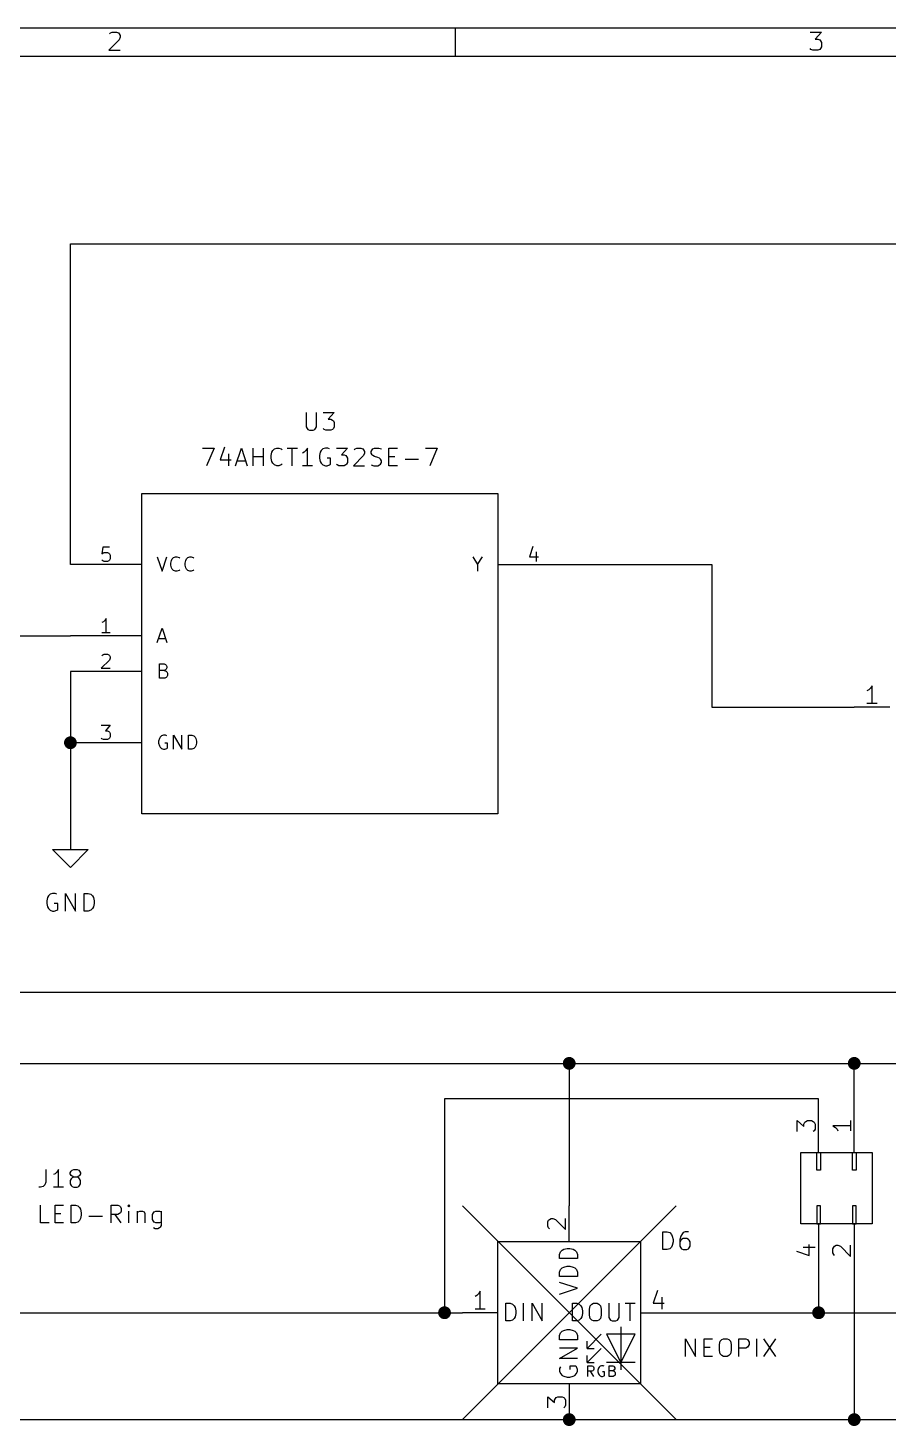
# Model space of a CAD drawing. Extents: x 0.4 to 11.3, y -7.9 to -0.4.
# Drawn here: x 3.131 to 5.545, y -4.318 to -0.394 of the extents above; entities that cross this region are included whole.
import ezdxf

# ---------------------------------------------------------------- set-up
doc = ezdxf.new("R2010")
doc.units = 0
doc.header["$MEASUREMENT"] = 0
for name, color, linetype in [('CYAN2', 4, 'CONTINUOUS'), ('GRAY3', 9, 'CONTINUOUS'), ('GREEN3', 91, 'CONTINUOUS'), ('LORANGE', 41, 'CONTINUOUS'), ('LYELLOW', 51, 'CONTINUOUS'), ('RED2', 1, 'CONTINUOUS'), ('RED3', 11, 'CONTINUOUS'), ('WHITE', 7, 'CONTINUOUS')]:
    doc.layers.add(name, color=color, linetype=linetype)

msp = doc.modelspace()

# ---------------------------------------------------------------- linework, layer by layer
at = {"layer": 'CYAN2', "linetype": 'CONTINUOUS'}
for p, q in [((3.9119, -1.4728), (3.9119, -1.51328)), ((3.94047, -1.51328), (3.94047, -1.4728)), ((3.95952, -1.4728), (3.99048, -1.4728)), ((3.99048, -1.4728), (3.97381, -1.49185)), ((3.9119, -1.51328), (3.91428, -1.51804)), ((3.91428, -1.51804), (3.91667, -1.52043)), ((3.91667, -1.52043), (3.92143, -1.5228)), ((3.92143, -1.5228), (3.93095, -1.5228)), ((3.93095, -1.5228), (3.93571, -1.52043)), ((3.93571, -1.52043), (3.93809, -1.51804)), ((3.93809, -1.51804), (3.94047, -1.51328)), ((3.96191, -1.52043), (3.95952, -1.51804)), ((3.96667, -1.5228), (3.96191, -1.52043)), ((3.98095, -1.5228), (3.96667, -1.5228)), ((3.97381, -1.49185), (3.98095, -1.49185)), ((3.98095, -1.49185), (3.98571, -1.49423)), ((3.98571, -1.52043), (3.98095, -1.5228)), ((3.98571, -1.49423), (3.98809, -1.49661)), ((3.98809, -1.51804), (3.98571, -1.52043)), ((3.98809, -1.49661), (3.99048, -1.50137)), ((3.99048, -1.51328), (3.98809, -1.51804)), ((3.99048, -1.50137), (3.99048, -1.51328)), ((3.62024, -1.5728), (3.65357, -1.5728)), ((3.65357, -1.5728), (3.63215, -1.6228)), ((3.68214, -1.57043), (3.67024, -1.60614)), ((3.67024, -1.60614), (3.70119, -1.60614)), ((3.69405, -1.58947), (3.69405, -1.6228)), ((3.71309, -1.6228), (3.72976, -1.5728)), ((3.71786, -1.60852), (3.74167, -1.60852)), ((3.72976, -1.5728), (3.74643, -1.6228)), ((3.76309, -1.6228), (3.76309, -1.5728)), ((3.76309, -1.59661), (3.79167, -1.59661)), ((3.79167, -1.6228), (3.79167, -1.5728)), ((3.8131, -1.59423), (3.81548, -1.58471)), ((3.8131, -1.60137), (3.8131, -1.59423)), ((3.81548, -1.6109), (3.8131, -1.60137)), ((3.81548, -1.58471), (3.81786, -1.57995)), ((3.81786, -1.57995), (3.82262, -1.57519)), ((3.82262, -1.57519), (3.82976, -1.5728)), ((3.82976, -1.5728), (3.83452, -1.5728)), ((3.83452, -1.5728), (3.84167, -1.57519)), ((3.84167, -1.57519), (3.84405, -1.57757)), ((3.85833, -1.5728), (3.88691, -1.5728)), ((3.87262, -1.6228), (3.87262, -1.5728)), ((3.90595, -1.58471), (3.90119, -1.58709)), ((3.91072, -1.57995), (3.90595, -1.58471)), ((3.91548, -1.5728), (3.91072, -1.57995)), ((3.91548, -1.6228), (3.91548, -1.5728)), ((3.95119, -1.58471), (3.94881, -1.59423)), ((3.94881, -1.59423), (3.94881, -1.60137)), ((3.94881, -1.60137), (3.95119, -1.6109)), ((3.95357, -1.57995), (3.95119, -1.58471)), ((3.95833, -1.57519), (3.95357, -1.57995)), ((3.96548, -1.5728), (3.95833, -1.57519)), ((3.97262, -1.5728), (3.96548, -1.5728)), ((3.97976, -1.60137), (3.97024, -1.60137)), ((3.97738, -1.57519), (3.97262, -1.5728)), ((3.97976, -1.61804), (3.97976, -1.60137)), ((3.99643, -1.5728), (4.02738, -1.5728)), ((4.02738, -1.5728), (4.01071, -1.59185)), ((4.01071, -1.59185), (4.01786, -1.59185)), ((4.01786, -1.59185), (4.02262, -1.59423)), ((4.02262, -1.59423), (4.025, -1.59661)), ((4.025, -1.59661), (4.02738, -1.60137)), ((4.02738, -1.60137), (4.02738, -1.61328)), ((4.07262, -1.59423), (4.04405, -1.6228)), ((4.04643, -1.57757), (4.04881, -1.57519)), ((4.04881, -1.57519), (4.05357, -1.5728)), ((4.05357, -1.5728), (4.06548, -1.5728)), ((4.06548, -1.5728), (4.07024, -1.57519)), ((4.07024, -1.57519), (4.07262, -1.57757)), ((4.07262, -1.57757), (4.075, -1.58233)), ((4.075, -1.58709), (4.07262, -1.59423)), ((4.075, -1.58233), (4.075, -1.58709)), ((4.09405, -1.58233), (4.09643, -1.57757)), ((4.09405, -1.58709), (4.09405, -1.58233)), ((4.09643, -1.59185), (4.09405, -1.58709)), ((4.09643, -1.57757), (4.09881, -1.57519)), ((4.09881, -1.59423), (4.09643, -1.59185)), ((4.09881, -1.57519), (4.10357, -1.5728)), ((4.10357, -1.59661), (4.09881, -1.59423)), ((4.10357, -1.5728), (4.11547, -1.5728)), ((4.11309, -1.599), (4.10357, -1.59661)), ((4.11785, -1.60137), (4.11309, -1.599)), ((4.11547, -1.5728), (4.12262, -1.57519)), ((4.12024, -1.60376), (4.11785, -1.60137)), ((4.12262, -1.60852), (4.12024, -1.60376)), ((4.12262, -1.61328), (4.12262, -1.60852)), ((4.14404, -1.6228), (4.14404, -1.5728)), ((4.14404, -1.5728), (4.16785, -1.5728)), ((4.14404, -1.59661), (4.16071, -1.59661)), ((4.18928, -1.60376), (4.22738, -1.60376)), ((4.24643, -1.5728), (4.27976, -1.5728)), ((4.27976, -1.5728), (4.25833, -1.6228)), ((3.81786, -1.61566), (3.81548, -1.6109)), ((3.82262, -1.62043), (3.81786, -1.61566)), ((3.82976, -1.6228), (3.82262, -1.62043)), ((3.83452, -1.6228), (3.82976, -1.6228)), ((3.84167, -1.62043), (3.83452, -1.6228)), ((3.84405, -1.61804), (3.84167, -1.62043)), ((3.92976, -1.6228), (3.90119, -1.6228)), ((3.95119, -1.6109), (3.95357, -1.61566)), ((3.95357, -1.61566), (3.95833, -1.62043)), ((3.95833, -1.62043), (3.96548, -1.6228)), ((3.96548, -1.6228), (3.97024, -1.6228)), ((3.97024, -1.6228), (3.97738, -1.62043)), ((3.97738, -1.62043), (3.97976, -1.61804)), ((3.99881, -1.62043), (3.99643, -1.61804)), ((4.00357, -1.6228), (3.99881, -1.62043)), ((4.01786, -1.6228), (4.00357, -1.6228)), ((4.02262, -1.62043), (4.01786, -1.6228)), ((4.025, -1.61804), (4.02262, -1.62043)), ((4.02738, -1.61328), (4.025, -1.61804)), ((4.04405, -1.6228), (4.075, -1.6228)), ((4.09405, -1.62043), (4.10119, -1.6228)), ((4.10119, -1.6228), (4.11309, -1.6228)), ((4.11309, -1.6228), (4.11785, -1.62043)), ((4.11785, -1.62043), (4.12024, -1.61804)), ((4.12024, -1.61804), (4.12262, -1.61328)), ((4.16785, -1.6228), (4.14404, -1.6228)), ((3.49381, -1.8785), (3.50714, -1.9185)), ((3.50714, -1.9185), (3.52047, -1.8785)), ((3.53571, -1.88422), (3.53952, -1.88041)), ((3.53952, -1.88041), (3.54524, -1.8785)), ((3.54524, -1.8785), (3.54905, -1.8785)), ((3.54905, -1.8785), (3.55476, -1.88041)), ((3.55476, -1.88041), (3.55667, -1.88231)), ((3.57571, -1.88422), (3.57952, -1.88041)), ((3.57952, -1.88041), (3.58524, -1.8785)), ((3.58524, -1.8785), (3.58905, -1.8785)), ((3.58905, -1.8785), (3.59476, -1.88041)), ((3.59476, -1.88041), (3.59667, -1.88231)), ((4.37952, -1.8785), (4.39285, -1.89946)), ((4.39285, -1.89946), (4.40619, -1.8785)), ((3.53191, -1.89565), (3.53381, -1.88803)), ((3.53191, -1.90136), (3.53191, -1.89565)), ((3.53381, -1.90898), (3.53191, -1.90136)), ((3.53381, -1.88803), (3.53571, -1.88422)), ((3.53571, -1.91279), (3.53381, -1.90898)), ((3.53952, -1.9166), (3.53571, -1.91279)), ((3.54524, -1.9185), (3.53952, -1.9166)), ((3.54905, -1.9185), (3.54524, -1.9185)), ((3.55476, -1.9166), (3.54905, -1.9185)), ((3.55667, -1.9147), (3.55476, -1.9166)), ((3.57191, -1.89565), (3.57381, -1.88803)), ((3.57191, -1.90136), (3.57191, -1.89565)), ((3.57381, -1.90898), (3.57191, -1.90136)), ((3.57381, -1.88803), (3.57571, -1.88422)), ((3.57571, -1.91279), (3.57381, -1.90898)), ((3.57952, -1.9166), (3.57571, -1.91279)), ((3.58524, -1.9185), (3.57952, -1.9166)), ((3.58905, -1.9185), (3.58524, -1.9185)), ((3.59476, -1.9166), (3.58905, -1.9185)), ((3.59667, -1.9147), (3.59476, -1.9166)), ((4.39285, -1.89946), (4.39285, -1.9185)), ((3.49381, -2.1185), (3.50714, -2.0785)), ((3.50714, -2.0785), (3.52047, -2.1185)), ((3.49762, -2.10707), (3.51667, -2.10707)), ((3.49952, -2.2185), (3.49952, -2.1785)), ((3.49952, -2.1785), (3.51285, -2.1785)), ((3.51285, -2.19755), (3.49952, -2.19755)), ((3.51285, -2.1785), (3.51667, -2.18041)), ((3.51667, -2.19565), (3.51285, -2.19755)), ((3.51285, -2.19755), (3.51857, -2.19946)), ((3.51667, -2.18041), (3.51857, -2.18231)), ((3.51857, -2.19374), (3.51667, -2.19565)), ((3.51857, -2.18231), (3.52047, -2.18613)), ((3.52047, -2.18993), (3.51857, -2.19374)), ((3.52047, -2.18613), (3.52047, -2.18993)), ((3.51476, -2.2185), (3.49952, -2.2185)), ((3.51857, -2.2166), (3.51476, -2.2185)), ((3.51857, -2.19946), (3.52047, -2.20136)), ((3.52047, -2.2147), (3.51857, -2.2166)), ((3.52047, -2.20136), (3.52238, -2.20517)), ((3.52238, -2.21089), (3.52047, -2.2147)), ((3.52238, -2.20517), (3.52238, -2.21089)), ((3.49952, -2.38803), (3.49762, -2.39565)), ((3.50143, -2.38422), (3.49952, -2.38803)), ((3.50524, -2.38041), (3.50143, -2.38422)), ((3.51095, -2.3785), (3.50524, -2.38041)), ((3.51667, -2.3785), (3.51095, -2.3785)), ((3.52047, -2.38041), (3.51667, -2.3785)), ((3.53952, -2.4185), (3.53952, -2.3785)), ((3.53952, -2.3785), (3.56238, -2.4185)), ((3.56238, -2.4185), (3.56238, -2.3785)), ((3.58143, -2.4185), (3.58143, -2.3785)), ((3.58143, -2.3785), (3.59095, -2.3785)), ((3.59095, -2.3785), (3.59667, -2.38041)), ((3.59667, -2.38041), (3.60048, -2.38422)), ((3.60048, -2.38422), (3.60238, -2.38803)), ((3.60238, -2.38803), (3.60428, -2.39565)), ((3.49762, -2.39565), (3.49762, -2.40136)), ((3.49762, -2.40136), (3.49952, -2.40898)), ((3.49952, -2.40898), (3.50143, -2.41279)), ((3.50143, -2.41279), (3.50524, -2.4166)), ((3.50524, -2.4166), (3.51095, -2.4185)), ((3.51095, -2.4185), (3.51476, -2.4185)), ((3.52238, -2.40136), (3.51476, -2.40136)), ((3.51476, -2.4185), (3.52047, -2.4166)), ((3.52047, -2.4166), (3.52238, -2.4147)), ((3.52238, -2.4147), (3.52238, -2.40136)), ((3.59095, -2.4185), (3.58143, -2.4185)), ((3.59667, -2.4166), (3.59095, -2.4185)), ((3.60048, -2.41279), (3.59667, -2.4166)), ((3.60238, -2.40898), (3.60048, -2.41279)), ((3.60428, -2.40136), (3.60238, -2.40898)), ((3.60428, -2.39565), (3.60428, -2.40136)), ((3.19286, -2.82519), (3.18809, -2.82995)), ((3.2, -2.8228), (3.19286, -2.82519)), ((3.20714, -2.8228), (3.2, -2.8228)), ((3.21191, -2.82519), (3.20714, -2.8228)), ((3.23571, -2.8728), (3.23571, -2.8228)), ((3.23571, -2.8228), (3.26428, -2.8728)), ((3.26428, -2.8728), (3.26428, -2.8228)), ((3.28809, -2.8728), (3.28809, -2.8228)), ((3.28809, -2.8228), (3.3, -2.8228)), ((3.3, -2.8228), (3.30714, -2.82519)), ((3.30714, -2.82519), (3.31191, -2.82995)), ((3.18571, -2.83471), (3.18333, -2.84423)), ((3.18333, -2.84423), (3.18333, -2.85137)), ((3.18333, -2.85137), (3.18571, -2.8609)), ((3.18809, -2.82995), (3.18571, -2.83471)), ((3.18571, -2.8609), (3.18809, -2.86566)), ((3.21428, -2.85137), (3.20476, -2.85137)), ((3.21428, -2.86804), (3.21428, -2.85137)), ((3.31191, -2.82995), (3.31429, -2.83471)), ((3.31429, -2.8609), (3.31191, -2.86566)), ((3.31429, -2.83471), (3.31667, -2.84423)), ((3.31667, -2.85137), (3.31429, -2.8609)), ((3.31667, -2.84423), (3.31667, -2.85137)), ((3.18809, -2.86566), (3.19286, -2.87043)), ((3.19286, -2.87043), (3.2, -2.8728)), ((3.2, -2.8728), (3.20476, -2.8728)), ((3.20476, -2.8728), (3.21191, -2.87043)), ((3.21191, -2.87043), (3.21428, -2.86804)), ((3.3, -2.8728), (3.28809, -2.8728)), ((3.30714, -2.87043), (3.3, -2.8728)), ((3.31191, -2.86566), (3.30714, -2.87043)), ((3.18057, -3.5978), (3.18057, -3.63352)), ((3.20676, -3.60971), (3.202, -3.61209)), ((3.21152, -3.60495), (3.20676, -3.60971)), ((3.21628, -3.5978), (3.21152, -3.60495)), ((3.21628, -3.6478), (3.21628, -3.5978)), ((3.24961, -3.60733), (3.25199, -3.60257)), ((3.24961, -3.60971), (3.24961, -3.60733)), ((3.25199, -3.61447), (3.24961, -3.60971)), ((3.25199, -3.60257), (3.25437, -3.60019)), ((3.25437, -3.60019), (3.25914, -3.5978)), ((3.25914, -3.5978), (3.26866, -3.5978)), ((3.26866, -3.5978), (3.27342, -3.60019)), ((3.27342, -3.60019), (3.2758, -3.60257)), ((3.2758, -3.60257), (3.27819, -3.60733)), ((3.27819, -3.60971), (3.2758, -3.61447)), ((3.27819, -3.60733), (3.27819, -3.60971)), ((3.16628, -3.6478), (3.16152, -3.6478)), ((3.17343, -3.64543), (3.16628, -3.6478)), ((3.17819, -3.64066), (3.17343, -3.64543)), ((3.18057, -3.63352), (3.17819, -3.64066)), ((3.23057, -3.6478), (3.202, -3.6478)), ((3.25199, -3.624), (3.24961, -3.62876)), ((3.24961, -3.62876), (3.24961, -3.63828)), ((3.24961, -3.63828), (3.25199, -3.64304)), ((3.25437, -3.61685), (3.25199, -3.61447)), ((3.25437, -3.62161), (3.25199, -3.624)), ((3.25199, -3.64304), (3.25437, -3.64543)), ((3.25914, -3.61923), (3.25437, -3.61685)), ((3.25914, -3.61923), (3.25437, -3.62161)), ((3.25437, -3.64543), (3.25914, -3.6478)), ((3.26866, -3.61923), (3.25914, -3.61923)), ((3.25914, -3.6478), (3.26866, -3.6478)), ((3.27342, -3.61685), (3.26866, -3.61923)), ((3.27342, -3.62161), (3.26866, -3.61923)), ((3.26866, -3.6478), (3.27342, -3.64543)), ((3.2758, -3.61447), (3.27342, -3.61685)), ((3.2758, -3.624), (3.27342, -3.62161)), ((3.27342, -3.64543), (3.2758, -3.64304)), ((3.27819, -3.62876), (3.2758, -3.624)), ((3.2758, -3.64304), (3.27819, -3.63828)), ((3.27819, -3.63828), (3.27819, -3.62876)), ((3.16628, -3.7478), (3.16628, -3.6978)), ((3.20676, -3.7478), (3.20676, -3.6978)), ((3.20676, -3.6978), (3.23057, -3.6978)), ((3.20676, -3.72161), (3.22343, -3.72161)), ((3.25199, -3.7478), (3.25199, -3.6978)), ((3.25199, -3.6978), (3.2639, -3.6978)), ((3.2639, -3.6978), (3.27104, -3.70019)), ((3.27104, -3.70019), (3.2758, -3.70495)), ((3.2758, -3.70495), (3.27819, -3.70971)), ((3.27819, -3.70971), (3.28056, -3.71923)), ((3.28056, -3.72637), (3.27819, -3.7359)), ((3.28056, -3.71923), (3.28056, -3.72637)), ((3.3639, -3.7478), (3.3639, -3.6978)), ((3.3639, -3.6978), (3.38294, -3.6978)), ((3.38294, -3.724), (3.3639, -3.724)), ((3.39247, -3.7478), (3.3758, -3.724)), ((3.38294, -3.6978), (3.38771, -3.70019)), ((3.38771, -3.72161), (3.38294, -3.724)), ((3.38771, -3.70019), (3.39009, -3.70257)), ((3.39009, -3.71923), (3.38771, -3.72161)), ((3.39009, -3.70257), (3.39247, -3.70733)), ((3.39247, -3.71447), (3.39009, -3.71923)), ((3.39247, -3.70733), (3.39247, -3.71447)), ((3.4139, -3.6978), (3.41152, -3.70019)), ((3.41152, -3.70019), (3.4139, -3.70257)), ((3.41628, -3.70019), (3.4139, -3.6978)), ((3.4139, -3.6978), (3.4139, -3.70257)), ((3.4139, -3.70257), (3.41628, -3.70019)), ((3.4139, -3.7478), (3.4139, -3.71447)), ((3.43771, -3.71447), (3.43771, -3.7478)), ((3.43771, -3.71923), (3.44009, -3.71685)), ((3.44009, -3.71685), (3.44485, -3.71447)), ((3.44485, -3.71447), (3.452, -3.71447)), ((3.452, -3.71447), (3.45676, -3.71685)), ((3.45676, -3.71685), (3.45914, -3.72161)), ((3.45914, -3.72161), (3.45914, -3.7478)), ((3.48057, -3.724), (3.48294, -3.71923)), ((3.48057, -3.73828), (3.48057, -3.724)), ((3.48294, -3.71923), (3.48533, -3.71685)), ((3.48533, -3.71685), (3.49009, -3.71447)), ((3.49009, -3.71447), (3.49961, -3.71447)), ((3.49961, -3.71447), (3.50437, -3.71685)), ((3.50437, -3.71447), (3.50437, -3.75495)), ((3.19009, -3.7478), (3.16628, -3.7478)), ((3.23057, -3.7478), (3.20676, -3.7478)), ((3.2639, -3.7478), (3.25199, -3.7478)), ((3.27104, -3.74543), (3.2639, -3.7478)), ((3.2758, -3.74066), (3.27104, -3.74543)), ((3.27819, -3.7359), (3.2758, -3.74066)), ((3.30199, -3.72876), (3.34009, -3.72876)), ((3.48294, -3.74304), (3.48057, -3.73828)), ((3.48533, -3.74543), (3.48294, -3.74304)), ((3.48771, -3.76447), (3.48294, -3.76209)), ((3.49009, -3.7478), (3.48533, -3.74543)), ((3.49485, -3.76447), (3.48771, -3.76447)), ((3.49961, -3.7478), (3.49009, -3.7478)), ((3.49961, -3.76209), (3.49485, -3.76447)), ((3.50437, -3.74543), (3.49961, -3.7478)), ((3.50199, -3.75971), (3.49961, -3.76209)), ((3.50437, -3.75495), (3.50199, -3.75971))]:
    msp.add_line(p, q, dxfattribs=at)
at = {"layer": 'GRAY3', "linetype": 'CONTINUOUS'}
for p, q in [((4.65, -3.8), (4.65, -3.7)), ((4.58988, -3.74523), (4.59226, -3.74047)), ((4.58988, -3.75714), (4.58988, -3.74523)), ((4.59226, -3.7619), (4.58988, -3.75714)), ((4.59226, -3.74047), (4.59464, -3.73809)), ((4.59464, -3.76428), (4.59226, -3.7619)), ((4.59464, -3.73809), (4.5994, -3.73571)), ((4.5994, -3.73571), (4.60417, -3.73571)), ((4.60417, -3.73571), (4.61131, -3.73809)), ((4.61131, -3.73809), (4.63988, -3.76666)), ((4.63988, -3.76666), (4.63988, -3.73571)), ((4.45, -4.2), (4.45, -3.8)), ((4.45, -3.8), (4.85, -3.8)), ((4.85, -3.8), (4.85, -4.2)), ((4.91309, -3.8228), (4.91309, -3.7728)), ((4.91309, -3.7728), (4.925, -3.7728)), ((4.925, -3.7728), (4.93214, -3.77519)), ((4.93214, -3.77519), (4.93691, -3.77995)), ((4.93691, -3.77995), (4.93929, -3.78471)), ((4.93929, -3.78471), (4.94167, -3.79423)), ((4.94167, -3.80137), (4.93929, -3.8109)), ((4.94167, -3.79423), (4.94167, -3.80137)), ((4.96309, -3.78471), (4.96072, -3.79423)), ((4.96072, -3.79423), (4.96072, -3.81328)), ((4.96309, -3.79661), (4.96072, -3.80137)), ((4.96786, -3.77757), (4.96309, -3.78471)), ((4.96548, -3.79423), (4.96309, -3.79661)), ((4.97024, -3.79185), (4.96548, -3.79423)), ((4.97024, -3.77519), (4.96786, -3.77757)), ((4.975, -3.7728), (4.97024, -3.77519)), ((4.97976, -3.79185), (4.97024, -3.79185)), ((4.98452, -3.7728), (4.975, -3.7728)), ((4.98452, -3.79423), (4.97976, -3.79185)), ((4.98691, -3.79661), (4.98452, -3.79423)), ((4.98929, -3.80137), (4.98691, -3.79661)), ((4.98929, -3.81328), (4.98929, -3.80137)), ((4.62313, -3.83619), (4.62551, -3.82905)), ((4.62313, -3.84809), (4.62313, -3.83619)), ((4.62551, -3.82905), (4.63028, -3.82428)), ((4.63028, -3.82428), (4.63504, -3.8219)), ((4.63504, -3.8219), (4.64456, -3.81952)), ((4.64456, -3.81952), (4.6517, -3.81952)), ((4.6517, -3.81952), (4.66122, -3.8219)), ((4.66122, -3.8219), (4.66599, -3.82428)), ((4.66599, -3.82428), (4.67075, -3.82905)), ((4.67075, -3.82905), (4.67313, -3.83619)), ((4.67313, -3.83619), (4.67313, -3.84809)), ((4.925, -3.8228), (4.91309, -3.8228)), ((4.93214, -3.82043), (4.925, -3.8228)), ((4.93691, -3.81566), (4.93214, -3.82043)), ((4.93929, -3.8109), (4.93691, -3.81566)), ((4.96072, -3.81328), (4.96309, -3.81804)), ((4.96309, -3.81804), (4.96548, -3.82043)), ((4.96548, -3.82043), (4.97024, -3.8228)), ((4.97024, -3.8228), (4.97976, -3.8228)), ((4.97976, -3.8228), (4.98452, -3.82043)), ((4.98452, -3.82043), (4.98691, -3.81804)), ((4.98691, -3.81804), (4.98929, -3.81328)), ((4.67313, -3.84809), (4.62313, -3.84809)), ((4.62313, -3.88619), (4.62551, -3.87905)), ((4.62551, -3.87905), (4.63028, -3.87428)), ((4.63028, -3.87428), (4.63504, -3.8719)), ((4.63504, -3.8719), (4.64456, -3.86952)), ((4.64456, -3.86952), (4.6517, -3.86952)), ((4.6517, -3.86952), (4.66122, -3.8719)), ((4.66122, -3.8719), (4.66599, -3.87428)), ((4.66599, -3.87428), (4.67075, -3.87905)), ((4.67075, -3.87905), (4.67313, -3.88619)), ((4.62313, -3.89809), (4.62313, -3.88619)), ((4.67313, -3.89809), (4.62313, -3.89809)), ((4.67313, -3.93143), (4.62313, -3.91476)), ((4.67313, -3.88619), (4.67313, -3.89809)), ((4.39048, -3.95178), (4.38572, -3.95417)), ((4.39524, -3.94702), (4.39048, -3.95178)), ((4.4, -3.93988), (4.39524, -3.94702)), ((4.4, -3.98988), (4.4, -3.93988)), ((4.62313, -3.94809), (4.67313, -3.93143)), ((4.89762, -3.9375), (4.88572, -3.97321)), ((4.90952, -3.95655), (4.90952, -3.98988)), ((4.45, -4), (4.35, -4)), ((4.41429, -3.98988), (4.38572, -3.98988)), ((4.4719, -4.02313), (4.4719, -3.97313)), ((4.4719, -3.97313), (4.48381, -3.97313)), ((4.48381, -3.97313), (4.49095, -3.97551)), ((4.49095, -3.97551), (4.49571, -3.98028)), ((4.49571, -3.98028), (4.49809, -3.98504)), ((4.49809, -3.98504), (4.50047, -3.99456)), ((4.50047, -4.0017), (4.49809, -4.01122)), ((4.50047, -3.99456), (4.50047, -4.0017)), ((4.5219, -4.02313), (4.5219, -3.97313)), ((4.54571, -4.02313), (4.54571, -3.97313)), ((4.54571, -3.97313), (4.57428, -4.02313)), ((4.57428, -4.02313), (4.57428, -3.97313)), ((4.65904, -4.02313), (4.65904, -3.97313)), ((4.65904, -3.97313), (4.67095, -3.97313)), ((4.67095, -3.97313), (4.67809, -3.97551)), ((4.67809, -3.97551), (4.68285, -3.98028)), ((4.68285, -3.98028), (4.68524, -3.98504)), ((4.68524, -3.98504), (4.68761, -3.99456)), ((4.68761, -4.0017), (4.68524, -4.01122)), ((4.68761, -3.99456), (4.68761, -4.0017)), ((4.70667, -3.9898), (4.70904, -3.98028)), ((4.70667, -4.00646), (4.70667, -3.9898)), ((4.70904, -3.98028), (4.71381, -3.97551)), ((4.71381, -3.97551), (4.71857, -3.97313)), ((4.71857, -3.97313), (4.72809, -3.97313)), ((4.72809, -3.97313), (4.73285, -3.97551)), ((4.73285, -3.97551), (4.73761, -3.98028)), ((4.73761, -3.98028), (4.74, -3.9898)), ((4.74, -3.9898), (4.74, -4.00646)), ((4.76143, -3.97313), (4.76143, -4.01361)), ((4.79, -4.01361), (4.79, -3.97313)), ((4.80667, -3.97313), (4.83524, -3.97313)), ((4.82095, -4.02313), (4.82095, -3.97313)), ((4.85, -4), (4.95, -4)), ((4.88572, -3.97321), (4.91667, -3.97321)), ((4.48381, -4.02313), (4.4719, -4.02313)), ((4.49095, -4.02075), (4.48381, -4.02313)), ((4.49571, -4.01599), (4.49095, -4.02075)), ((4.49809, -4.01122), (4.49571, -4.01599)), ((4.67095, -4.02313), (4.65904, -4.02313)), ((4.67809, -4.02075), (4.67095, -4.02313)), ((4.68285, -4.01599), (4.67809, -4.02075)), ((4.68524, -4.01122), (4.68285, -4.01599)), ((4.70904, -4.01599), (4.70667, -4.00646)), ((4.71381, -4.02075), (4.70904, -4.01599)), ((4.71857, -4.02313), (4.71381, -4.02075)), ((4.72809, -4.02313), (4.71857, -4.02313)), ((4.73285, -4.02075), (4.72809, -4.02313)), ((4.73761, -4.01599), (4.73285, -4.02075)), ((4.74, -4.00646), (4.73761, -4.01599)), ((4.76143, -4.01361), (4.76381, -4.01837)), ((4.76381, -4.01837), (4.76619, -4.02075)), ((4.76619, -4.02075), (4.77095, -4.02313)), ((4.77095, -4.02313), (4.78047, -4.02313)), ((4.78047, -4.02313), (4.78524, -4.02075)), ((4.78524, -4.02075), (4.78762, -4.01837)), ((4.78762, -4.01837), (4.79, -4.01361)), ((4.795, -4.04), (4.795, -4.14)), ((4.62313, -4.06381), (4.62551, -4.05667)), ((4.62313, -4.07571), (4.62313, -4.06381)), ((4.67313, -4.07571), (4.62313, -4.07571)), ((4.62551, -4.05667), (4.63028, -4.0519)), ((4.63028, -4.0519), (4.63504, -4.04952)), ((4.63504, -4.04952), (4.64456, -4.04714)), ((4.64456, -4.04714), (4.6517, -4.04714)), ((4.6517, -4.04714), (4.66122, -4.04952)), ((4.66122, -4.04952), (4.66599, -4.0519)), ((4.66599, -4.0519), (4.67075, -4.05667)), ((4.67075, -4.05667), (4.67313, -4.06381)), ((4.67313, -4.06381), (4.67313, -4.07571)), ((4.74, -4.06), (4.7, -4.1)), ((4.7, -4.1), (4.7, -4.08)), ((4.835, -4.06), (4.755, -4.06)), ((4.755, -4.06), (4.795, -4.14)), ((4.795, -4.14), (4.835, -4.06)), ((4.97619, -4.1228), (4.97619, -4.0728)), ((4.97619, -4.0728), (5.00476, -4.1228)), ((5.00476, -4.1228), (5.00476, -4.0728)), ((5.02857, -4.1228), (5.02857, -4.0728)), ((5.02857, -4.0728), (5.05238, -4.0728)), ((5.07143, -4.08947), (5.07381, -4.07995)), ((5.07381, -4.07995), (5.07857, -4.07519)), ((5.07857, -4.07519), (5.08333, -4.0728)), ((5.08333, -4.0728), (5.09285, -4.0728)), ((5.09285, -4.0728), (5.09762, -4.07519)), ((5.09762, -4.07519), (5.10238, -4.07995)), ((5.10238, -4.07995), (5.10476, -4.08947)), ((5.12619, -4.1228), (5.12619, -4.0728)), ((5.12619, -4.0728), (5.14524, -4.0728)), ((5.14524, -4.0728), (5.15, -4.07519)), ((5.15, -4.07519), (5.15238, -4.07757)), ((5.15238, -4.07757), (5.15476, -4.08233)), ((5.17619, -4.1228), (5.17619, -4.0728)), ((5.19524, -4.0728), (5.22857, -4.1228)), ((5.22857, -4.0728), (5.19524, -4.1228)), ((4.62313, -4.12809), (4.67313, -4.09952)), ((4.67313, -4.09952), (4.62313, -4.09952)), ((4.7, -4.1), (4.72, -4.1)), ((4.74, -4.1), (4.7, -4.14)), ((4.7, -4.14), (4.7, -4.12)), ((5.02857, -4.09661), (5.04524, -4.09661)), ((5.07143, -4.10614), (5.07143, -4.08947)), ((5.07381, -4.11566), (5.07143, -4.10614)), ((5.07857, -4.12043), (5.07381, -4.11566)), ((5.08333, -4.1228), (5.07857, -4.12043)), ((5.09762, -4.12043), (5.09285, -4.1228)), ((5.10238, -4.11566), (5.09762, -4.12043)), ((5.10476, -4.10614), (5.10238, -4.11566)), ((5.10476, -4.08947), (5.10476, -4.10614)), ((5.14524, -4.099), (5.12619, -4.099)), ((5.15, -4.09661), (5.14524, -4.099)), ((5.15238, -4.09423), (5.15, -4.09661)), ((5.15476, -4.08947), (5.15238, -4.09423)), ((5.15476, -4.08233), (5.15476, -4.08947)), ((4.67313, -4.12809), (4.62313, -4.12809)), ((4.62551, -4.1519), (4.62313, -4.15667)), ((4.62313, -4.15667), (4.62313, -4.16381)), ((4.66837, -4.14952), (4.6517, -4.14952)), ((4.6517, -4.14952), (4.6517, -4.15905)), ((4.67075, -4.1519), (4.66837, -4.14952)), ((4.67313, -4.15905), (4.67075, -4.1519)), ((4.67313, -4.16381), (4.67313, -4.15905)), ((4.7, -4.14), (4.72, -4.14)), ((4.70214, -4.17869), (4.70214, -4.14869)), ((4.70214, -4.14869), (4.71357, -4.14869)), ((4.71357, -4.14869), (4.71643, -4.15011)), ((4.71643, -4.15011), (4.71785, -4.15154)), ((4.71785, -4.15154), (4.71928, -4.1544)), ((4.71928, -4.15869), (4.71785, -4.16154)), ((4.71928, -4.1544), (4.71928, -4.15869)), ((4.73214, -4.15583), (4.73071, -4.16154)), ((4.73357, -4.15297), (4.73214, -4.15583)), ((4.73643, -4.15011), (4.73357, -4.15297)), ((4.74071, -4.14869), (4.73643, -4.15011)), ((4.745, -4.14869), (4.74071, -4.14869)), ((4.74785, -4.15011), (4.745, -4.14869)), ((4.835, -4.14), (4.755, -4.14)), ((4.76214, -4.17869), (4.76214, -4.14869)), ((4.76214, -4.14869), (4.77214, -4.14869)), ((4.77214, -4.14869), (4.775, -4.15011)), ((4.775, -4.15011), (4.77643, -4.15154)), ((4.77643, -4.15154), (4.77785, -4.1544)), ((4.77785, -4.15726), (4.77643, -4.16011)), ((4.77785, -4.1544), (4.77785, -4.15726)), ((4.795, -4.14), (4.795, -4.16)), ((5.05238, -4.1228), (5.02857, -4.1228)), ((5.09285, -4.1228), (5.08333, -4.1228)), ((4.62313, -4.16381), (4.62551, -4.17095)), ((4.62551, -4.17095), (4.63028, -4.17571)), ((4.63028, -4.17571), (4.63504, -4.17809)), ((4.63504, -4.17809), (4.64456, -4.18047)), ((4.64456, -4.18047), (4.6517, -4.18047)), ((4.6517, -4.18047), (4.66122, -4.17809)), ((4.66122, -4.17809), (4.66599, -4.17571)), ((4.66599, -4.17571), (4.67075, -4.17095)), ((4.67075, -4.17095), (4.67313, -4.16381)), ((4.71357, -4.1644), (4.70214, -4.1644)), ((4.71928, -4.17869), (4.70928, -4.1644)), ((4.71643, -4.16297), (4.71357, -4.1644)), ((4.71785, -4.16154), (4.71643, -4.16297)), ((4.73071, -4.16154), (4.73071, -4.16583)), ((4.73071, -4.16583), (4.73214, -4.17154)), ((4.73214, -4.17154), (4.73357, -4.1744)), ((4.73357, -4.1744), (4.73643, -4.17726)), ((4.73643, -4.17726), (4.74071, -4.17869)), ((4.74071, -4.17869), (4.74357, -4.17869)), ((4.74928, -4.16583), (4.74357, -4.16583)), ((4.74357, -4.17869), (4.74785, -4.17726)), ((4.74785, -4.17726), (4.74928, -4.17583)), ((4.74928, -4.17583), (4.74928, -4.16583)), ((4.77214, -4.16297), (4.76214, -4.16297)), ((4.77357, -4.17869), (4.76214, -4.17869)), ((4.775, -4.16154), (4.77214, -4.16297)), ((4.77214, -4.16297), (4.77643, -4.1644)), ((4.77643, -4.17726), (4.77357, -4.17869)), ((4.77643, -4.16011), (4.775, -4.16154)), ((4.77643, -4.1644), (4.77785, -4.16583)), ((4.77785, -4.17583), (4.77643, -4.17726)), ((4.77785, -4.16583), (4.77928, -4.16869)), ((4.77928, -4.17297), (4.77785, -4.17583)), ((4.77928, -4.16869), (4.77928, -4.17297)), ((4.85, -4.2), (4.45, -4.2)), ((4.58988, -4.26666), (4.58988, -4.23571)), ((4.58988, -4.23571), (4.60893, -4.25238)), ((4.61131, -4.24047), (4.61369, -4.23809)), ((4.61369, -4.23809), (4.61845, -4.23571)), ((4.61845, -4.23571), (4.63035, -4.23571)), ((4.63035, -4.23571), (4.63512, -4.23809)), ((4.63512, -4.23809), (4.6375, -4.24047)), ((4.65, -4.2), (4.65, -4.3)), ((4.60893, -4.24523), (4.61131, -4.24047)), ((4.60893, -4.25238), (4.60893, -4.24523)), ((4.6375, -4.26428), (4.63512, -4.26666)), ((4.6375, -4.24047), (4.63988, -4.24523)), ((4.63988, -4.25952), (4.6375, -4.26428)), ((4.63988, -4.24523), (4.63988, -4.25952))]:
    msp.add_line(p, q, dxfattribs=at)
at = {"layer": 'GREEN3', "linetype": 'CONTINUOUS'}
for p, q in [((3.25, -1.9), (3.25, -1)), ((3.25, -1), (5.9, -1)), ((4.65, -1.9), (5.05, -1.9)), ((5.05, -1.9), (5.05, -2.3)), ((2.75, -2.1), (3.25, -2.1)), ((3.25, -2.2), (3.25, -2.4)), ((5.05, -2.3), (5.45, -2.3)), ((3.25, -2.4), (3.25, -2.65)), ((1.5, -3.1), (8.7, -3.1)), ((3.05, -3.3), (4.65, -3.3)), ((4.65, -3.3), (4.65, -3.7)), ((4.65, -3.3), (5.45, -3.3)), ((5.45, -3.3), (7.65, -3.3)), ((5.45, -3.4), (5.45, -3.3)), ((5.35, -3.4), (4.3, -3.4)), ((4.3, -3.4), (4.3, -4)), ((5.35, -3.9), (5.35, -4)), ((5.45, -3.9), (5.45, -4.3)), ((2.95, -4), (4.3, -4)), ((4.3, -4), (4.35, -4)), ((4.95, -4), (5.35, -4)), ((5.35, -4), (7.3, -4)), ((3.05, -4.3), (4.65, -4.3)), ((4.65, -4.3), (5.45, -4.3)), ((5.45, -4.3), (7.65, -4.3))]:
    msp.add_line(p, q, dxfattribs=at)
at = {"layer": 'GREEN3', "const_width": 0.018}
for points in [[(3.241, -2.4, 1), (3.259, -2.4, 1)], [(4.641, -3.3, 1), (4.659, -3.3, 1)], [(5.441, -3.3, 1), (5.459, -3.3, 1)], [(4.291, -4, 1), (4.309, -4, 1)], [(5.341, -4, 1), (5.359, -4, 1)], [(4.641, -4.3, 1), (4.659, -4.3, 1)], [(5.441, -4.3, 1), (5.459, -4.3, 1)]]:
    msp.add_lwpolyline(points, format="xyb", close=True, dxfattribs=at)
at = {"layer": 'LORANGE', "linetype": 'CONTINUOUS'}
for p, q in [((4.35, -3.7), (4.95, -4.3)), ((4.95, -3.7), (4.35, -4.3))]:
    msp.add_line(p, q, dxfattribs=at)
at = {"layer": 'LYELLOW', "linetype": 'CONTINUOUS'}
for p, q in [((3.45, -2.6), (3.45, -1.7)), ((3.45, -1.7), (4.45, -1.7)), ((4.45, -1.7), (4.45, -2.6)), ((4.45, -2.6), (3.45, -2.6)), ((5.3, -3.75), (5.3, -3.55)), ((5.3, -3.55), (5.5, -3.55)), ((5.5, -3.55), (5.5, -3.75)), ((5.5, -3.75), (5.3, -3.75))]:
    msp.add_line(p, q, dxfattribs=at)
at = {"layer": 'RED2', "linetype": 'CONTINUOUS'}
for p, q in [((0.3937, -0.3937), (11.2993, -0.3937)), ((3.38689, -0.4272), (3.35765, -0.45644)), ((3.36009, -0.41014), (3.36252, -0.4077)), ((3.36252, -0.4077), (3.3674, -0.40526)), ((3.3674, -0.40526), (3.37958, -0.40526)), ((3.37958, -0.40526), (3.38446, -0.4077)), ((3.38446, -0.4077), (3.38689, -0.41014)), ((3.38689, -0.41014), (3.38933, -0.41501)), ((3.38933, -0.41989), (3.38689, -0.4272)), ((3.38933, -0.41501), (3.38933, -0.41989)), ((4.33071, -0.47244), (4.33071, -0.3937)), ((5.32615, -0.40526), (5.35783, -0.40526)), ((5.35783, -0.40526), (5.34078, -0.42476)), ((5.34078, -0.42476), (5.34809, -0.42476)), ((5.34809, -0.42476), (5.35296, -0.4272)), ((5.35296, -0.4272), (5.3554, -0.42963)), ((5.3554, -0.42963), (5.35783, -0.43451)), ((3.35765, -0.45644), (3.38933, -0.45644)), ((5.32859, -0.45401), (5.32615, -0.45157)), ((5.33346, -0.45644), (5.32859, -0.45401)), ((5.34809, -0.45644), (5.33346, -0.45644)), ((5.35296, -0.45401), (5.34809, -0.45644)), ((5.3554, -0.45157), (5.35296, -0.45401)), ((5.35783, -0.44669), (5.3554, -0.45157)), ((5.35783, -0.43451), (5.35783, -0.44669)), ((0.47244, -0.47244), (11.2206, -0.47244)), ((3.45, -2.6), (3.45, -1.7)), ((3.45, -1.7), (4.45, -1.7)), ((4.45, -1.7), (4.45, -2.6)), ((3.45, -1.9), (3.25, -1.9)), ((4.45, -1.9), (4.65, -1.9)), ((3.45, -2.1), (3.25, -2.1)), ((3.45, -2.2), (3.25, -2.2)), ((5.55, -2.3), (5.45, -2.3)), ((3.45, -2.4), (3.25, -2.4)), ((4.45, -2.6), (3.45, -2.6)), ((3.25, -2.65), (3.25, -2.7)), ((3.25, -2.75), (3.2, -2.7)), ((3.2, -2.7), (3.25, -2.7)), ((3.25, -2.7), (3.3, -2.7)), ((3.3, -2.7), (3.25, -2.75)), ((5.35, -3.55), (5.35, -3.4)), ((5.45, -3.55), (5.45, -3.4)), ((5.3, -3.75), (5.3, -3.55)), ((5.3, -3.55), (5.5, -3.55)), ((5.345, -3.6), (5.345, -3.55)), ((5.345, -3.55), (5.355, -3.55)), ((5.355, -3.55), (5.355, -3.6)), ((5.445, -3.6), (5.445, -3.55)), ((5.445, -3.55), (5.455, -3.55)), ((5.455, -3.55), (5.455, -3.6)), ((5.5, -3.55), (5.5, -3.75)), ((5.355, -3.6), (5.345, -3.6)), ((5.455, -3.6), (5.445, -3.6)), ((5.355, -3.7), (5.345, -3.7)), ((5.345, -3.7), (5.345, -3.75)), ((5.355, -3.75), (5.355, -3.7)), ((5.455, -3.7), (5.445, -3.7)), ((5.445, -3.7), (5.445, -3.75)), ((5.455, -3.75), (5.455, -3.7)), ((5.5, -3.75), (5.3, -3.75)), ((5.345, -3.75), (5.355, -3.75)), ((5.35, -3.75), (5.35, -3.9)), ((5.445, -3.75), (5.455, -3.75)), ((5.45, -3.75), (5.45, -3.9))]:
    msp.add_line(p, q, dxfattribs=at)
at = {"layer": 'RED3', "linetype": 'CONTINUOUS'}
for p, q in [((3.34048, -1.8511), (3.33857, -1.87015)), ((3.33857, -1.87015), (3.34048, -1.86825)), ((3.35952, -1.8511), (3.34048, -1.8511)), ((3.34048, -1.86825), (3.34428, -1.86634)), ((3.34428, -1.86634), (3.35381, -1.86634)), ((3.35381, -1.86634), (3.35762, -1.86825)), ((3.35762, -1.86825), (3.35952, -1.87015)), ((3.35952, -1.87015), (3.36143, -1.87396)), ((3.36143, -1.88348), (3.35952, -1.8873)), ((3.36143, -1.87396), (3.36143, -1.88348)), ((4.54809, -1.8492), (4.53857, -1.87777)), ((4.53857, -1.87777), (4.56333, -1.87777)), ((4.55762, -1.86444), (4.55762, -1.8911)), ((3.34048, -1.8892), (3.33857, -1.8873)), ((3.34428, -1.8911), (3.34048, -1.8892)), ((3.35381, -1.8911), (3.34428, -1.8911)), ((3.35762, -1.8892), (3.35381, -1.8911)), ((3.35952, -1.8873), (3.35762, -1.8892)), ((3.34238, -2.06063), (3.33857, -2.06253)), ((3.34619, -2.05682), (3.34238, -2.06063)), ((3.35, -2.0511), (3.34619, -2.05682)), ((3.35, -2.0911), (3.35, -2.0511)), ((3.36143, -2.0911), (3.33857, -2.0911)), ((3.33857, -2.15491), (3.34048, -2.15301)), ((3.34048, -2.15301), (3.34428, -2.1511)), ((3.34428, -2.1511), (3.35381, -2.1511)), ((3.35381, -2.1511), (3.35762, -2.15301)), ((3.35762, -2.15301), (3.35952, -2.15491)), ((3.35952, -2.15491), (3.36143, -2.15872)), ((3.35952, -2.16825), (3.33667, -2.1911)), ((3.33667, -2.1911), (3.36143, -2.1911)), ((3.36143, -2.16253), (3.35952, -2.16825)), ((3.36143, -2.15872), (3.36143, -2.16253)), ((5.49048, -2.25178), (5.48572, -2.25417)), ((5.49524, -2.24702), (5.49048, -2.25178)), ((5.5, -2.23988), (5.49524, -2.24702)), ((5.5, -2.28988), (5.5, -2.23988)), ((5.51429, -2.28988), (5.48572, -2.28988)), ((3.33667, -2.3511), (3.36143, -2.3511)), ((3.36143, -2.3511), (3.34809, -2.36634)), ((3.33857, -2.3892), (3.33667, -2.3873)), ((3.34238, -2.3911), (3.33857, -2.3892)), ((3.35381, -2.3911), (3.34238, -2.3911)), ((3.34809, -2.36634), (3.35381, -2.36634)), ((3.35381, -2.36634), (3.35762, -2.36825)), ((3.35762, -2.3892), (3.35381, -2.3911)), ((3.35762, -2.36825), (3.35952, -2.37015)), ((3.35952, -2.3873), (3.35762, -2.3892)), ((3.35952, -2.37015), (3.36143, -2.37396)), ((3.36143, -2.38348), (3.35952, -2.3873)), ((3.36143, -2.37396), (3.36143, -2.38348)), ((5.28988, -3.49166), (5.28988, -3.46071)), ((5.28988, -3.46071), (5.30893, -3.47738)), ((5.30893, -3.47023), (5.31131, -3.46547)), ((5.30893, -3.47738), (5.30893, -3.47023)), ((5.31131, -3.46547), (5.31369, -3.46309)), ((5.31369, -3.46309), (5.31845, -3.46071)), ((5.31845, -3.46071), (5.33035, -3.46071)), ((5.33035, -3.46071), (5.33512, -3.46309)), ((5.33512, -3.46309), (5.3375, -3.46547)), ((5.3375, -3.48928), (5.33512, -3.49166)), ((5.3375, -3.46547), (5.33988, -3.47023)), ((5.33988, -3.48452), (5.3375, -3.48928)), ((5.33988, -3.47023), (5.33988, -3.48452)), ((5.43988, -3.475), (5.38988, -3.475)), ((5.38988, -3.475), (5.39702, -3.47976)), ((5.39702, -3.47976), (5.40178, -3.48452)), ((5.40178, -3.48452), (5.40417, -3.48928)), ((5.43988, -3.46071), (5.43988, -3.48928)), ((5.2875, -3.82738), (5.32321, -3.83928)), ((5.30655, -3.81547), (5.33988, -3.81547)), ((5.32321, -3.83928), (5.32321, -3.80833)), ((5.38988, -3.82023), (5.39226, -3.81547)), ((5.38988, -3.83214), (5.38988, -3.82023)), ((5.39226, -3.8369), (5.38988, -3.83214)), ((5.39226, -3.81547), (5.39464, -3.81309)), ((5.39464, -3.83928), (5.39226, -3.8369)), ((5.39464, -3.81309), (5.3994, -3.81071)), ((5.3994, -3.81071), (5.40417, -3.81071)), ((5.40417, -3.81071), (5.41131, -3.81309)), ((5.41131, -3.81309), (5.43988, -3.84166)), ((5.43988, -3.84166), (5.43988, -3.81071))]:
    msp.add_line(p, q, dxfattribs=at)
at = {"layer": 'WHITE', "linetype": 'CONTINUOUS'}
for p, q in [((4.45, -4.2), (4.45, -3.8)), ((4.45, -3.8), (4.85, -3.8)), ((4.85, -3.8), (4.85, -4.2)), ((4.85, -4.2), (4.45, -4.2))]:
    msp.add_line(p, q, dxfattribs=at)

doc.saveas('drawing.dxf')
